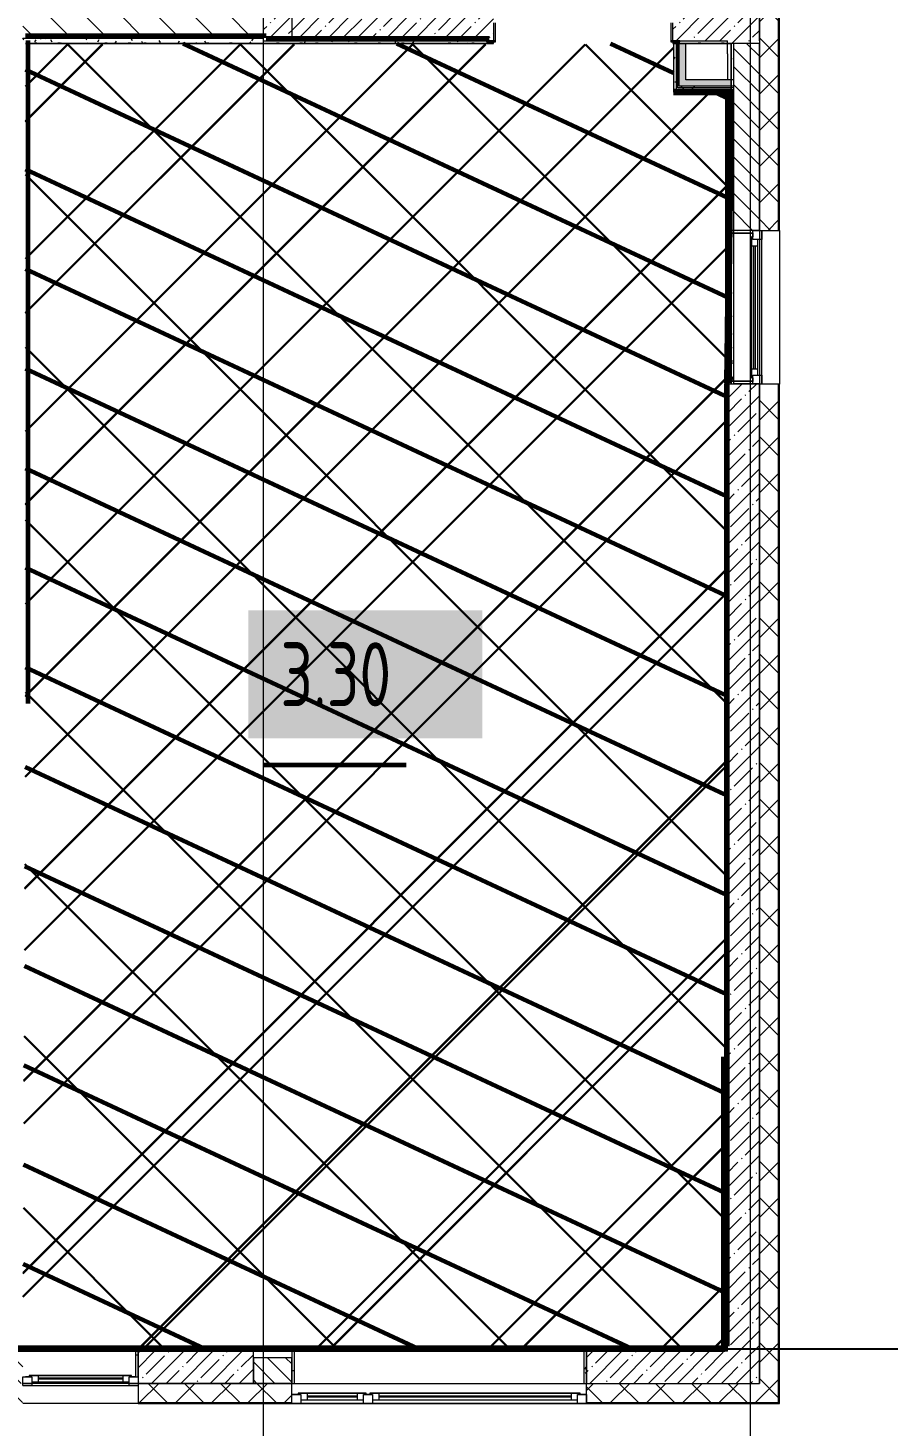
# Model space of a CAD drawing. Header units: millimetres. Extents: x -164500 to 426394, y -51911 to 102118.
# Drawn here: x 408598 to 415312, y -433 to 10480 of the extents above; entities that cross this region are included whole.
import ezdxf

# ---------------------------------------------------------------- set-up
doc = ezdxf.new("R2010")
doc.units = ezdxf.units.MM
for name, color, linetype, lineweight in [('0) шлифовка', 5, 'Continuous', 60), ('1.4) Плинтус ПЛ-4', 6, 'Continuous', 60), ('5.2) Л-1 Линолеум', 100, 'Continuous', 30), ('7.7) Плинтус', 222, 'Continuous', 90), ('A-FLOR', 7, 'Continuous', 9), ('A-GLAZ', 7, 'Continuous', 9), ('A-GLAZ-1', 7, 'Continuous', 5), ('A-WALL', 7, 'Continuous', 5), ('I-WALL', 7, 'Continuous', 5), ('S-COLS', 7, 'Continuous', 9), ('S-COLS-1', 7, 'Continuous', 5), ('Оси', 7, 'Continuous', 9)]:
    doc.layers.add(name, color=color, linetype=linetype, lineweight=lineweight)
for name, color, linetype in [('2) защита вин плитк', 6, 'Continuous'), ('3.1) Наливной пол', 3, 'Continuous'), ('3.2.3) Нал-ой пол 4 вып', 3, 'Continuous')]:
    doc.layers.add(name, color=color, linetype=linetype)
doc.layers.add('A-AREA-PATT-3', color=7, linetype='Continuous', lineweight=5, true_color=0xe6fae8, transparency=1)
for name, color, linetype, lineweight, true_color in [('A-DOOR-FRAM-1', 7, 'Continuous', 5, 0xc0c0c0), ('A-WALL-1', 9, 'Continuous', 5, 0x808080), ('A-WALL-FNSH-1', 9, 'Continuous', 5, 0x808080)]:
    doc.layers.add(name, color=color, linetype=linetype, lineweight=lineweight, true_color=true_color)
doc.styles.add('СПДС', font='ГОСТ тип А.ttf', dxfattribs={"width": 0.9})
pattern_1 = [(135, (289227.4, 1e-08), (-70.71068, -70.71068), [])]
pattern_2 = [(45, (289227.4, 1e-08), (-114.04925, 114.04925), []), (45, (289341.45, 1e-08), (-114.04925, 114.04925), [201.612, -40.322, 6.706, -33.617])]
pattern_3 = [(45, (289227.4, 1e-08), (-141.42136, 141.42136), []), (135, (289227.4, 1e-08), (-141.42136, -141.42136), [])]
pattern_4 = [(0, (289227.4, 1e-08), (243.84, 60.96), [20.117, -162.763, 20.117, -162.763, -975.36]), (0, (289227.4, 1e-08), (243.84, 60.96), [-365.76, 20.117, -345.643, 20.117, -162.763, -426.72]), (0, (289227.4, 1e-08), (243.84, 60.96), [-914.4, 20.117, -101.803, 20.117, -284.683]), (120, (289318.84, 30.48), (-174.71291, 180.691634), [20.117, -162.763, 20.117, -162.763, -975.36]), (120, (289318.84, 30.48), (-174.71291, 180.691634), [-365.76, 20.117, -345.643, 20.117, -162.763, -426.72]), (120, (289318.84, 30.48), (-174.71291, 180.691634), [-914.4, 20.117, -101.803, 20.117, -284.683]), (240, (289349.32, 152.4), (-69.12709, -241.651634), [20.117, -162.763, 20.117, -162.763, -975.36]), (240, (289349.32, 152.4), (-69.12709, -241.651634), [-365.76, 20.117, -345.643, 20.117, -162.763, -426.72]), (240, (289349.32, 152.4), (-69.12709, -241.651634), [-914.4, 20.117, -101.803, 20.117, -284.683])]
pattern_5 = [(45, (289227.4, 1e-08), (-212.132, 212.132), []), (135, (289227.4, 1e-08), (-212.132, -212.132), [])]

# ---------------------------------------------------------------- blocks, each defined once
blk = doc.blocks.new('120_Окно_СКБ_1Ст - 120_Окно_СКБ_1Ст 1200х2500_h_ с форточкой 3-24161067-Объем проектирования 3 этажа')
at = {"layer": 'A-GLAZ'}
for p, q in [((-600, -127), (-600, -57)), ((-600, -57), (-530, -57)), ((-530, -57), (-530, -127)), ((530, -87), (-530, -87)), ((-530, -87), (-530, -127)), ((-480, -137), (-480, -87)), ((480, -137), (480, -87)), ((530, -127), (530, -57)), ((530, -57), (600, -57)), ((530, -127), (530, -87)), ((600, -57), (600, -127)), ((-530, -127), (-600, -127)), ((-530, -127), (-550, -127)), ((-550, -127), (-550, -137)), ((-550, -137), (550, -137)), ((550, -137), (-550, -137)), ((600, -127), (530, -127)), ((550, -127), (530, -127)), ((550, -137), (550, -127))]:
    blk.add_line(p, q, dxfattribs=at)
at = {"layer": 'A-GLAZ-1'}
for p, q in [((600, -57), (-600, -57)), ((-480, -107), (480, -107)), ((-580, -127), (-550, -127)), ((480, -117), (-480, -117)), ((550, -127), (579, -127))]:
    blk.add_line(p, q, dxfattribs=at)
blk = doc.blocks.new('120_Окно_СКБ_2Ст_Фрамуга сверху - 120_Окно_СКБ_2Ст_2300х2500_h_ ДОО-22877115-Объем проектирования 3 этажа')
at = {"layer": 'A-GLAZ'}
for p, q in [((-1150, 13), (-1150, 83)), ((-1150, 83), (-1080, 83)), ((-1080, 13), (-1150, 13)), ((-1080, 13), (-1100, 13)), ((-1100, 13), (-1100, 3)), ((-1100, 3), (540, 3)), ((540, 3), (-1100, 3)), ((-1080, 83), (-1080, 13)), ((520, 53), (-1080, 53)), ((-1080, 53), (-1080, 13)), ((-1030, 3), (-1030, 53)), ((470, 3), (470, 53)), ((520, 13), (520, 83)), ((520, 83), (590, 83)), ((520, 13), (520, 53)), ((590, 13), (520, 13)), ((540, 13), (520, 13)), ((540, 3), (540, 13)), ((590, 13), (570, 13)), ((570, 13), (570, 3)), ((570, 3), (1100, 3)), ((1100, 3), (570, 3)), ((590, 83), (590, 13)), ((1080, 53), (590, 53)), ((590, 53), (590, 13)), ((640, 3), (640, 53)), ((1030, 3), (1030, 53)), ((1080, 13), (1080, 83)), ((1080, 83), (1150, 83)), ((1080, 13), (1080, 53)), ((1150, 13), (1080, 13)), ((1100, 13), (1080, 13)), ((1100, 3), (1100, 13)), ((1150, 83), (1150, 13))]:
    blk.add_line(p, q, dxfattribs=at)
at = {"layer": 'A-GLAZ-1'}
for p, q in [((1150, 83), (-1150, 83)), ((-1150, 13), (-1100, 13)), ((-1080, 83), (1080, 83)), ((-1030, 33), (470, 33)), ((470, 23), (-1030, 23)), ((540, 13), (570, 13)), ((540, 13), (570, 13)), ((640, 33), (1030, 33)), ((1030, 23), (640, 23)), ((1100, 13), (1150, 13))]:
    blk.add_line(p, q, dxfattribs=at)
blk = doc.blocks.new('120_Окно_СКБ_1Ст - 120_Окно_СКБ_1Ст 900х2500_h_ с форточкой-V554-Объем проектирования 3 этажа')
at = {"layer": 'A-GLAZ'}
for p, q in [((-450, -127), (-450, -57)), ((-450, -57), (-380, -57)), ((-380, -57), (-380, -127)), ((380, -87), (-380, -87)), ((-380, -87), (-380, -127)), ((-330, -137), (-330, -87)), ((330, -137), (330, -87)), ((380, -127), (380, -57)), ((380, -57), (450, -57)), ((380, -127), (380, -87)), ((450, -57), (450, -127)), ((-380, -127), (-450, -127)), ((-380, -127), (-400, -127)), ((-400, -127), (-400, -137)), ((-400, -137), (400, -137)), ((400, -137), (-400, -137)), ((450, -127), (380, -127)), ((400, -127), (380, -127)), ((400, -137), (400, -127))]:
    blk.add_line(p, q, dxfattribs=at)
at = {"layer": 'A-GLAZ-1'}
for p, q in [((450, -57), (-450, -57)), ((-330, -107), (330, -107)), ((-430, -127), (-400, -127)), ((330, -117), (-330, -117)), ((400, -127), (430, -127))]:
    blk.add_line(p, q, dxfattribs=at)

msp = doc.modelspace()

# ---------------------------------------------------------------- hatches: boundary and pattern name
at = {"layer": '0) шлифовка', "true_color": 0x2776bb}
h = msp.add_hatch(dxfattribs=at)
h.set_pattern_fill('ANSI31', color=152, scale=222, angle=110)
h.set_pattern_definition([(155, (390048.4, 21129), (-297.882, -638.811), [])])
h.paths.add_polyline_path([(413637.402, 9980.044), (413637.402, 10359), (413632.402, 10359), (408578.402, 10359), (408578.402, 5159), (408557.402, 171), (414036.402, 171), (414036.402, 7701.044), (414057.402, 7701.044), (414057.402, 7721.044), (414057.402, 7722.044), (414070.126, 8879.044), (414057.563, 8879.044), (414057.563, 8900.044), (414078.911, 9980.044)])
at = {"layer": '2) защита вин плитк'}
h = msp.add_hatch(dxfattribs=at)
h.set_pattern_fill('ANSI31', color=256, scale=333)
h.set_pattern_definition([(45, (390048.4, 21122.1), (-747.606, 747.606), [])])
h.paths.add_polyline_path([(413637.402, 9973.099), (413637.402, 10352.054), (413632.402, 10352.054), (408578.402, 10352.054), (408578.402, 5152.054), (408557.402, 164.054), (414036.402, 164.054), (414036.402, 7694.099), (414057.402, 7694.099), (414057.402, 7714.099), (414057.402, 7715.099), (414070.126, 8872.099), (414057.563, 8872.099), (414057.563, 8893.099), (414078.911, 9973.099)])
at = {"layer": '3.2.3) Нал-ой пол 4 вып'}
h = msp.add_hatch(dxfattribs=at)
h.set_pattern_fill('ANSI31', color=256, scale=333)
h.set_pattern_definition([(45, (390048.4, 21129), (-747.606, 747.606), [])])
h.paths.add_polyline_path([(413637.402, 9980.044), (413637.402, 10359), (413632.402, 10359), (408578.402, 10359), (408578.402, 5159), (408557.402, 171), (414036.402, 171), (414036.402, 7701.044), (414057.402, 7701.044), (414057.402, 7721.044), (414057.402, 7722.044), (414070.126, 8879.044), (414057.563, 8879.044), (414057.563, 8900.044), (414078.911, 9980.044)])
at = {"layer": '5.2) Л-1 Линолеум'}
h = msp.add_hatch(dxfattribs=at)
h.set_pattern_fill('ANSI37', color=256, scale=300)
h.set_pattern_definition([(45, (390048.4, 21129), (-673.52, 673.52), []), (135, (390048.4, 21129), (-673.52, -673.52), [])])
h.paths.add_polyline_path([(413637.402, 9973.099), (413637.402, 10352.054), (413632.402, 10352.054), (408578.402, 10352.054), (408578.402, 5152.054), (408557.402, 164.054), (414036.402, 164.054), (414036.402, 7694.099), (414057.402, 7694.099), (414057.402, 7714.099), (414057.402, 7715.099), (414070.126, 8872.099), (414057.563, 8872.099), (414057.563, 8893.099), (414078.911, 9973.099)])
at = {"layer": 'A-AREA-PATT-3'}
msp.add_hatch(color=256, dxfattribs=at).paths.add_polyline_path([(414071.902, 7700.544), (414086.902, 7701.044), (414086.902, 9990.044), (413647.402, 9990.044), (413647.402, 10359.5), (413637.402, 10359.5), (413637.402, 9980.044), (414057.402, 9980.044), (414058.493, 7700.544)])
at = {"layer": 'A-WALL'}
h = msp.add_hatch(dxfattribs=at)
h.set_pattern_fill('FP_24', color=256, style=0, pattern_type=2)
h.set_pattern_definition(pattern_3)
h.paths.add_polyline_path([(414310.232, -250), (414457.402, -250), (414457.402, 7700.044), (414307.402, 7700.044), (414307.402, -250)])
h.paths.add_polyline_path([(414457.402, 8900.044), (414457.402, 10820), (414307.402, 10820), (414307.402, 8900.044)])
h.paths.add_polyline_path([(414307.402, 13120), (414457.402, 13120), (414457.402, 21400), (414307.402, 21400), (414307.402, 13150)])
h = msp.add_hatch(dxfattribs=at)
h.set_pattern_fill('FP_2', color=256, style=0, pattern_type=2)
h.set_pattern_definition(pattern_1)
h.paths.add_polyline_path([(414307.402, 7700.044), (414307.402, 7701.044), (414255.402, 7700.304)])
h.paths.add_polyline_path([(414175.875, 8900.044), (414307.402, 8900.044), (414307.402, 10360), (414107.402, 10360), (414107.402, 8900.044), (414137.59, 8900.044)])
h = msp.add_hatch(dxfattribs=at)
h.set_pattern_fill('FP_2', color=256, style=0, pattern_type=2)
h.set_pattern_definition(pattern_1)
h.paths.add_polyline_path([(394407.402, -100), (395457.402, -100), (395457.402, 100), (394407.402, 100)])
h.paths.add_polyline_path([(399057.402, -100), (399057.402, 100), (398157.402, 100), (398157.402, -100), (398998.402, -100)])
h.paths.add_polyline_path([(399957.402, -100), (400857.402, -100), (400857.402, 100), (399957.402, 100), (399957.402, 21.033)])
h.paths.add_polyline_path([(381157.402, -100), (381957.402, -100), (381957.402, 100), (381157.402, 100), (381157.402, -48)])
h.paths.add_polyline_path([(410657.402, -100), (410657.402, 100), (410357.402, 100), (410357.402, -100)])
h.paths.add_polyline_path([(408513.092, -100), (408557.402, -100), (408557.402, 100), (408057.402, 99.115), (408057.402, -100)])
h.paths.add_polyline_path([(383757.402, -100), (384007.402, -100), (384007.402, 100), (383757.402, 100), (383757.402, -77.098)])
h.paths.add_polyline_path([(386307.402, -100), (387357.402, -100), (387357.402, 100), (386307.402, 100)])
h.paths.add_polyline_path([(390837.402, -100), (390957.402, -100), (390957.402, 100), (390057.402, 100), (390057.402, -100), (390797.402, -100)])
h.paths.add_polyline_path([(405207.402, -100), (406257.402, -100), (406257.402, 100), (405207.402, 100), (405207.402, 2.496)])
h.paths.add_polyline_path([(391857.402, -100), (392107.402, -100), (392107.402, 100), (391857.402, 100), (391857.402, 50)])
h.paths.add_polyline_path([(402657.402, -100), (402907.402, -100), (402907.402, 100), (402657.402, 100), (402657.402, -84.011)])
h = msp.add_hatch(dxfattribs=at)
h.set_pattern_fill('FP_24', color=256, style=0, pattern_type=2)
h.set_pattern_definition(pattern_3)
h.paths.add_polyline_path([(414304.517, -250), (414307.402, -250), (414307.402, -100), (412957.402, -100), (412957.402, -250), (414057.402, -250)])
h.paths.add_polyline_path([(410357.402, -250), (410657.402, -250), (410657.402, -100), (409457.402, -100), (409457.402, -250), (409600.868, -250)])
h.paths.add_polyline_path([(408513.092, -250), (408557.402, -250), (408557.402, -100), (407157.402, -100), (407157.402, -250), (408057.402, -250)])
h.paths.add_polyline_path([(406257.402, -250), (406257.402, -100), (405207.402, -100), (405207.402, -250)])
h.paths.add_polyline_path([(401986.436, -250), (402907.402, -250), (402907.402, -100), (401757.402, -100), (401757.402, -250)])
h.paths.add_polyline_path([(399957.402, -250), (400857.402, -250), (400857.402, -100), (399957.402, -100), (399957.402, -231.462)])
h.paths.add_polyline_path([(396547.556, -250), (397257.402, -250), (397257.402, -100), (396357.402, -100), (396357.402, -250)])
h.paths.add_polyline_path([(398998.402, -250), (399057.402, -250), (399057.402, -100), (398157.402, -100), (398157.402, -250), (398995.052, -250)])
h.paths.add_polyline_path([(395457.402, -250), (395457.402, -100), (394407.402, -100), (394407.402, -250), (394930.002, -250)])
h.paths.add_polyline_path([(390057.402, -250), (392107.402, -250), (392107.402, -100), (390057.402, -100)])
h.paths.add_polyline_path([(386757.572, -250), (387357.402, -250), (387357.402, -100), (386307.402, -100), (386307.402, -250)])
h.paths.add_polyline_path([(388933.124, -250), (389157.402, -250), (389157.402, -100), (388257.402, -100), (388257.402, -250)])
h.paths.add_polyline_path([(378512.548, -250), (380257.402, -250), (380257.402, -100), (378437.402, -100), (378437.402, -250), (378500.875, -250)])
h.paths.add_polyline_path([(381157.402, -250), (381957.402, -250), (381957.402, -100), (381157.402, -100)])
h.paths.add_polyline_path([(384007.402, -250), (384007.402, -100), (382857.402, -100), (382857.402, -250), (383804.802, -250)])
at = {"layer": 'I-WALL'}
h = msp.add_hatch(dxfattribs=at)
h.set_pattern_fill('FP_1', color=256, style=0, pattern_type=2)
h.set_pattern_definition(pattern_2)
h.paths.add_polyline_path([(414107.402, 10360), (414307.402, 10360), (414307.402, 10820), (414057.402, 10820), (414057.402, 10360), (414104.77, 10360)])
h.paths.add_polyline_path([(414057.968, 13120), (414307.402, 13120), (414307.402, 21400), (414057.402, 21400), (414057.402, 13120)])
h = msp.add_hatch(dxfattribs=at)
h.set_pattern_fill('FP_1', color=256, style=0, pattern_type=2)
h.set_pattern_definition(pattern_2)
h.paths.add_polyline_path([(410657.402, 10380), (410657.402, 10825), (410437.402, 10825), (410437.402, 10380)])
h.paths.add_polyline_path([(410437.402, 12225), (410657.402, 12225), (410657.402, 13400), (410437.402, 13400), (410437.402, 12250)])
h.paths.add_polyline_path([(410437.402, 13900), (410657.402, 13900), (410657.402, 18600), (410437.402, 18600), (410437.402, 13920)])
h.paths.add_polyline_path([(410457.402, 19100), (410657.402, 19100), (410657.402, 19110), (410457.402, 19100.909), (410457.402, 19110), (410437.402, 19110), (410437.402, 19100)])
h = msp.add_hatch(dxfattribs=at)
h.set_pattern_fill('FP_23', color=256, style=0, pattern_type=2)
h.set_pattern_definition([(135, (289227.4, 1e-08), (-141.42136, -141.42136), [])])
h.paths.add_polyline_path([(408557.402, 10400), (410437.402, 10400.435), (410437.402, 10600), (408557.402, 10600)])
h.paths.add_polyline_path([(399357.837, 10400), (399457.402, 10400), (399457.402, 10600), (398332.402, 10600), (398332.402, 10400), (399357.402, 10400)])
h.paths.add_polyline_path([(400535.589, 10400), (401157.402, 10400), (401157.402, 10600), (400407.402, 10600), (400407.402, 10400), (400457.402, 10400)])
h.paths.add_polyline_path([(396932.402, 10400), (396932.402, 10600), (396577.402, 10600), (396577.953, 10400), (396908.009, 10400)])
h = msp.add_hatch(dxfattribs=at)
h.set_pattern_fill('FP_1', color=256, style=0, pattern_type=2)
h.set_pattern_definition(pattern_2)
h.paths.add_polyline_path([(414057.402, 10380), (414057.402, 10600), (413632.402, 10600), (413632.402, 10380), (414036.402, 10380)])
h.paths.add_polyline_path([(412232.402, 10380), (412232.402, 10600), (410657.402, 10600), (410657.402, 10380), (412207.402, 10380)])
h = msp.add_hatch(dxfattribs=at)
h.set_pattern_fill('FP_191', color=256, style=0, pattern_type=2)
h.set_pattern_definition(pattern_4)
h.paths.add_polyline_path([(410416.402, 10360), (410417.402, 10360), (410416.402, 10400), (408557.402, 10400), (408557.402, 10380), (408578.402, 10360), (409600.868, 10360)])
h.paths.add_polyline_path([(408557.402, 10360), (408577.402, 10360), (408557.402, 10380)])
h = msp.add_hatch(dxfattribs=at)
h.set_pattern_fill('FP_191', color=256, style=0, pattern_type=2)
h.set_pattern_definition(pattern_4)
h.paths.add_polyline_path([(414036.402, 10360), (414057.402, 10360), (414057.402, 10380), (413687.402, 10378), (413687.402, 10372), (413682.402, 10372), (413682.402, 10360), (413951.972, 10360)])
h.paths.add_polyline_path([(410437.402, 10360), (412232.402, 10360), (412232.402, 10372), (412177.402, 10372), (412177.402, 10380), (410437.402, 10380)])
h.paths.add_polyline_path([(413637.402, 10360), (413637.402, 10372), (413632.402, 10372), (413632.402, 10360)])
h = msp.add_hatch(dxfattribs=at)
h.set_pattern_fill('FP_191', color=256, style=0, pattern_type=2)
h.set_pattern_definition(pattern_4)
h.paths.add_polyline_path([(413653.893, 10000.044), (413657.402, 10000.044), (413657.402, 10372), (413637.402, 10372), (413637.402, 10000.044), (413647.402, 10000.044)])
h = msp.add_hatch(dxfattribs=at)
h.set_pattern_fill('FP_192', color=256, style=0, pattern_type=2)
h.set_pattern_definition(pattern_5)
h.paths.add_polyline_path([(413669.902, 10000.044), (413669.902, 10372), (413657.402, 10372), (413657.402, 10000.044)])
h = msp.add_hatch(dxfattribs=at)
h.set_pattern_fill('FP_192', color=256, style=0, pattern_type=2)
h.set_pattern_definition(pattern_5)
h.paths.add_polyline_path([(413669.902, 10012.544), (413682.402, 10012.544), (413682.402, 10372), (413669.902, 10372), (413669.902, 10075.044)])
for points in [[(413682.402, 10025.044), (413732.402, 10025.044), (413732.402, 10360), (413682.402, 10360), (413682.402, 10276.817)], [(414087.402, 10025.044), (414087.402, 10075.044), (413732.402, 10075.044), (413732.402, 10025.044), (414085.53, 10025.044)]]:
    msp.add_hatch(color=256, dxfattribs=at).paths.add_polyline_path(points)
h = msp.add_hatch(dxfattribs=at)
h.set_pattern_fill('FP_191', color=256, style=0, pattern_type=2)
h.set_pattern_definition(pattern_4)
h.paths.add_polyline_path([(414087.402, 7701.044), (414107.402, 7701.044), (414107.402, 10360), (414087.402, 10360), (414087.402, 7713.79)])
h = msp.add_hatch(dxfattribs=at)
h.set_pattern_fill('FP_191', color=256, style=0, pattern_type=2)
h.set_pattern_definition(pattern_4)
h.paths.add_polyline_path([(414057.402, 9980.044), (414087.402, 9980.933), (414086.902, 10000.044), (413637.402, 10000.044), (413637.402, 9980.044), (414044.243, 9980.044)])
h = msp.add_hatch(dxfattribs=at)
h.set_pattern_fill('FP_192', color=256, style=0, pattern_type=2)
h.set_pattern_definition(pattern_5)
h.paths.add_polyline_path([(414057.402, 10000.044), (414087.402, 10000.044), (414087.402, 10012.544), (413669.902, 10012.544), (413669.902, 10000.044), (414055.208, 10000.044)])
h = msp.add_hatch(dxfattribs=at)
h.set_pattern_fill('FP_192', color=256, style=0, pattern_type=2)
h.set_pattern_definition(pattern_5)
h.paths.add_polyline_path([(414057.402, 10012.544), (414087.402, 10013.211), (414085.53, 10025.044), (413682.402, 10025.044), (413682.402, 10012.544), (414053.837, 10012.544)])
h = msp.add_hatch(dxfattribs=at)
h.set_pattern_fill('FP_191', color=256, style=0, pattern_type=2)
h.set_pattern_definition(pattern_4)
h.paths.add_polyline_path([(414087.402, 8880.044), (414086.902, 8900.044), (414057.563, 8900.044), (414057.563, 8880.044), (414086.902, 8880.044)])
h.paths.add_polyline_path([(414245.402, 8880.044), (414255.402, 8880.044), (414255.402, 8900.044), (414107.402, 8900.044), (414107.402, 8880.044), (414178.069, 8880.044)])
h = msp.add_hatch(dxfattribs=at)
h.set_pattern_fill('FP_191', color=256, style=0, pattern_type=2)
h.set_pattern_definition(pattern_4)
h.paths.add_polyline_path([(414057.402, 160), (414057.402, 7700.044), (414037.402, 7700.044), (414037.402, 170.5), (414056.13, 160.668)])
h.paths.add_polyline_path([(414057.402, 160), (414037.402, 170), (414037.402, 160), (414056.21, 160)])
h = msp.add_hatch(dxfattribs=at)
h.set_pattern_fill('FP_191', color=256, style=0, pattern_type=2)
h.set_pattern_definition(pattern_4)
h.paths.add_polyline_path([(414057.402, 7701.044), (414087.402, 7701.044), (414086.902, 7721.044), (414057.402, 7721.044)])
h.paths.add_polyline_path([(414245.402, 7701.044), (414255.402, 7701.044), (414255.402, 7721.044), (414107.402, 7721.044), (414107.402, 7701.044), (414160.213, 7701.044)])
h = msp.add_hatch(dxfattribs=at)
h.set_pattern_fill('FP_1', color=256, style=0, pattern_type=2)
h.set_pattern_definition(pattern_2)
h.paths.add_polyline_path([(414307.402, -100), (414307.402, 7700.044), (414085.097, 7700.044), (414057.402, 7688.029), (414057.402, -100)])
h.paths.add_polyline_path([(414057.402, 7688.029), (414086.402, 7701.044), (414057.402, 7700.044)])
h = msp.add_hatch(dxfattribs=at)
h.set_pattern_fill('FP_191', color=256, style=0, pattern_type=2)
h.set_pattern_definition(pattern_4)
h.paths.add_polyline_path([(413989.552, 150), (414037.402, 150), (414037.402, 170), (398998.402, 170), (398998.402, 150), (413951.972, 150)])
h = msp.add_hatch(dxfattribs=at)
h.set_pattern_fill('FP_191', color=256, style=0, pattern_type=2)
h.set_pattern_definition(pattern_4)
h.paths.add_polyline_path([(409437.402, -48), (409457.402, -48), (409455.645, 149.839), (409437.402, 149.839), (409437.402, -38)])
h = msp.add_hatch(dxfattribs=at)
h.set_pattern_fill('FP_191', color=256, style=0, pattern_type=2)
h.set_pattern_definition(pattern_4)
h.paths.add_polyline_path([(410677.402, -100), (410677.402, 150), (410657.402, 150), (410657.402, -100)])
h = msp.add_hatch(dxfattribs=at)
h.set_pattern_fill('FP_191', color=256, style=0, pattern_type=2)
h.set_pattern_definition(pattern_4)
h.paths.add_polyline_path([(412957.402, -100), (412955.918, 149.839), (412937.402, 147.826), (412937.402, -100)])
h = msp.add_hatch(dxfattribs=at)
h.set_pattern_fill('FP_1', color=256, style=0, pattern_type=2)
h.set_pattern_definition(pattern_2)
h.paths.add_polyline_path([(414048.768, -100), (414057.402, -100), (414057.07, 150), (412957.402, 150), (412957.402, -100), (414037.402, -100)])
at = {"layer": 'S-COLS-1'}
h = msp.add_hatch(dxfattribs=at)
h.set_pattern_fill('FP_1', color=256, style=0, pattern_type=2)
h.set_pattern_definition(pattern_2)
h.paths.add_polyline_path([(410357.402, -100), (410357.402, 150), (409457.402, 150), (409457.402, -100), (409600.868, -100)])

# ---------------------------------------------------------------- linework, layer by layer
at = {"layer": '0) шлифовка'}
msp.add_lwpolyline([(410436.1, 4727.289), (411551.047, 4727.289)], dxfattribs=at)
at = {"layer": '1.4) Плинтус ПЛ-4'}
for p, q in [((408578.402, 10421), (410458.402, 10421)), ((408598.402, 5207.034), (408598.402, 10381)), ((410458.402, 10401), (412198.402, 10401)), ((414058.402, 191), (414058.402, 10001.044))]:
    msp.add_line(p, q, dxfattribs=at)
for points in [[(409438.316, 171), (410678.402, 171)], [(412934.512, 171), (414037.402, 170)]]:
    msp.add_lwpolyline(points, dxfattribs=at)
at = {"layer": '3.1) Наливной пол'}
msp.add_lwpolyline([(414037.402, 170), (426393.531, 170), (426393.531, -23752.811), (414272.252, -23752.811)], dxfattribs=at)
at = {"layer": '7.7) Плинтус'}
for points in [[(414057.402, 7711.044), (414086.402, 9980.044), (413637.402, 9980.044)], [(398998.402, 494.307), (398998.402, 171), (414036.402, 171), (414036.402, 2448.591)]]:
    msp.add_lwpolyline(points, dxfattribs=at)
at = {"layer": 'A-DOOR-FRAM-1'}
for p, q in [((412232.402, 10520), (412232.402, 10380)), ((412247.402, 10380), (412247.402, 10520)), ((413617.402, 10520), (413617.402, 10380)), ((413632.402, 10380), (413632.402, 10520)), ((412247.402, 10380), (412177.402, 10380)), ((412177.402, 10380), (412177.402, 10372)), ((412177.402, 10372), (412247.402, 10372)), ((412232.402, 10380), (412247.402, 10380)), ((412247.402, 10372), (412247.402, 10380)), ((413617.402, 10380), (413632.402, 10380)), ((413687.402, 10380), (413617.402, 10380)), ((413617.402, 10380), (413617.402, 10372)), ((413617.402, 10372), (413687.402, 10372)), ((413687.402, 10372), (413687.402, 10380))]:
    msp.add_line(p, q, dxfattribs=at)
at = {"layer": 'A-FLOR'}
for p, q in [((414057.402, 10276.817), (414057.402, 10075.044)), ((413657.402, 9980.044), (414057.402, 9980.044)), ((414057.402, 7701.044), (414057.402, 9980.044)), ((414057.402, 150), (414037.402, 150))]:
    msp.add_line(p, q, dxfattribs=at)
at = {"layer": 'A-WALL'}
for p, q in [((414307.402, 10820), (414307.402, 7701.044)), ((414307.402, 10380), (414307.402, 10820)), ((414457.402, 8900.044), (414457.402, 10820)), ((414460.402, 8900.044), (414460.402, 10820)), ((410437.402, 10380), (410437.402, 10770)), ((410437.402, 10380), (412177.402, 10380)), ((413669.902, 10012.544), (413669.902, 10372)), ((413682.402, 10025.044), (413682.402, 10372)), ((413687.402, 10380), (414057.402, 10380)), ((414057.402, 10360), (414057.402, 10380)), ((414307.402, 10360), (414087.402, 10360)), ((414087.402, 7700.044), (414087.402, 10360)), ((414307.402, 8900.044), (414307.402, 10360)), ((414107.402, 10012.544), (413669.902, 10012.544)), ((414107.402, 10025.044), (413682.402, 10025.044)), ((414465.402, 8900.044), (414465.402, 7700.044)), ((414037.402, 170), (414037.402, 7701.044)), ((414107.402, 7701.044), (414107.402, 7700.044)), ((414307.402, 7701.044), (414255.402, 7701.044)), ((414307.402, 7700.044), (414307.402, 7701.044)), ((414457.402, -250), (414457.402, 7700.044)), ((414460.402, -253), (414460.402, 7700.044)), ((410357.402, 100), (410357.402, -100)), ((410357.402, -100), (410657.402, -100)), ((410657.402, -100), (414307.402, -100)), ((409457.402, -258), (408557.402, -258)), ((409457.402, -250), (410657.402, -250)), ((409457.402, -253), (410657.402, -253)), ((412957.402, -258), (410657.402, -258)), ((412957.402, -250), (414457.402, -250)), ((412957.402, -253), (414460.402, -253))]:
    msp.add_line(p, q, dxfattribs=at)
at = {"layer": 'A-WALL-1'}
for p, q in [((410657.402, 10770), (410657.402, 10380)), ((408557.402, 10400), (410437.402, 10400)), ((412232.402, 10360), (412232.402, 10372)), ((413632.402, 10372), (413632.402, 10360)), ((413637.402, 10372), (413637.402, 9980.044)), ((413657.402, 10372), (413657.402, 10000.044)), ((413732.402, 10075.044), (413732.402, 10360)), ((414107.402, 7701.044), (414107.402, 10360)), ((414107.402, 10075.044), (413732.402, 10075.044)), ((413637.402, 9980.044), (414107.402, 9980.044)), ((413657.402, 10000.044), (414107.402, 10000.044)), ((414307.402, 8900.044), (414057.563, 8900.044)), ((414057.563, 8900.044), (414057.563, 8880.044)), ((414057.563, 8880.044), (414255.402, 8880.044)), ((414255.402, 8880.044), (414255.402, 8900.044)), ((414307.402, 8900.044), (414457.402, 8900.044)), ((414037.402, 7701.044), (414107.402, 7701.044)), ((414255.402, 7721.044), (414057.402, 7721.044)), ((414057.402, 7721.044), (414057.402, 7701.044)), ((414057.402, 150), (414057.402, 7701.044)), ((414307.402, 7700.044), (414087.402, 7700.044)), ((414255.402, 7701.044), (414107.402, 7701.044)), ((414255.402, 7701.044), (414255.402, 7721.044)), ((414307.402, 7700.044), (414307.402, -100)), ((414457.402, 7700.044), (414307.402, 7700.044)), ((414307.402, -100), (414307.402, 7700.044)), ((414037.402, 170), (398997.402, 170)), ((398997.402, 150), (414037.402, 150)), ((409457.402, 149.839), (409437.402, 149.839)), ((409437.402, 149.839), (409437.402, -48)), ((409457.402, -48), (409457.402, 149.839)), ((410677.402, 150), (410657.402, 150)), ((410657.402, 150), (410657.402, -100)), ((410677.402, -100), (410677.402, 150)), ((412957.402, 149.839), (412937.402, 149.839)), ((412937.402, 149.839), (412937.402, -100)), ((412957.402, 150), (412957.402, -100)), ((412957.402, -250), (412957.402, 149.839)), ((414037.402, 150), (414037.402, 160)), ((414037.402, 160), (414057.402, 160)), ((410657.402, 100), (410357.402, 100)), ((410657.402, -250), (410657.402, 100)), ((409437.402, -48), (409457.402, -48)), ((410657.402, -100), (409457.402, -100)), ((409457.402, -100), (409457.402, -250)), ((412957.402, -100), (414307.402, -100))]:
    msp.add_line(p, q, dxfattribs=at)
at = {"layer": 'A-WALL-FNSH-1'}
for p, q in [((414465.402, 8900.044), (414465.402, 10820)), ((412232.402, 10360), (408578.402, 10360)), ((408578.402, 10359), (412232.402, 10359)), ((412232.402, 10359), (412232.402, 10360)), ((414087.402, 10360), (413632.402, 10360)), ((413632.402, 10360), (413632.402, 10359)), ((413632.402, 10359), (414086.402, 10359)), ((414086.402, 10359), (414086.402, 7701.044)), ((414057.563, 8880.044), (414057.563, 8879.044)), ((414057.563, 8879.044), (414255.402, 8879.044)), ((414255.402, 8879.044), (414255.402, 8880.044)), ((414457.402, 8900.044), (414465.402, 8900.044)), ((414037.402, 7701.044), (414036.402, 7701.044)), ((414036.402, 7701.044), (414036.402, 171)), ((414255.402, 7722.044), (414057.402, 7722.044)), ((414057.402, 7722.044), (414057.402, 7721.044)), ((414255.402, 7721.044), (414255.402, 7722.044)), ((414465.402, 7700.044), (414457.402, 7700.044)), ((414465.402, -258), (414465.402, 7700.044)), ((414036.402, 171), (398998.402, 171)), ((409437.402, 149.839), (409436.402, 149.839)), ((409436.402, 149.839), (409436.402, -48)), ((410678.402, 150), (410677.402, 150)), ((410678.402, -100), (410678.402, 150)), ((412937.402, 149.839), (412936.402, 149.839)), ((412936.402, 149.839), (412936.402, -100)), ((414036.402, 170), (414036.402, 170.5)), ((414036.402, 170.5), (414037.402, 170.5)), ((409436.402, -48), (409437.402, -48)), ((409457.402, -250), (409457.402, -258)), ((409457.402, -258), (410657.402, -258)), ((410657.402, -258), (410657.402, -250)), ((412957.402, -250), (412957.402, -258)), ((412957.402, -258), (414465.402, -258))]:
    msp.add_line(p, q, dxfattribs=at)
at = {"layer": 'I-WALL'}
for p, q in [((414057.402, 10276.817), (414057.402, 10359)), ((414307.402, 8900.044), (414307.402, 7701.044)), ((409457.402, -100), (408557.402, -100))]:
    msp.add_line(p, q, dxfattribs=at)
at = {"layer": 'S-COLS'}
msp.add_line((410357.402, -100), (410357.402, 100), dxfattribs=at)
at = {"layer": 'S-COLS-1'}
for p, q in [((410357.402, 150), (409457.402, 150)), ((409457.402, 150), (409457.402, -100)), ((410357.402, 100), (410357.402, 150)), ((409457.402, -100), (410357.402, -100))]:
    msp.add_line(p, q, dxfattribs=at)
at = {"layer": 'Оси'}
for points in [[(410437.402, -1906.259), (410437.402, 3093.741), (410437.402, 16915.097), (410437.402, 21915.097)], [(414237.402, -1906.259), (414237.402, 3093.741), (414237.402, 16915.097), (414237.402, 21915.097)]]:
    msp.add_lwpolyline(points, dxfattribs=at)

# ---------------------------------------------------------------- block references
at = {"layer": 'A-GLAZ', "color": 3}
for name, p, rotation in [('120_Окно_СКБ_1Ст - 120_Окно_СКБ_1Ст 1200х2500_h_ с форточкой 3-24161067-Объем проектирования 3 этажа', (414382.402, 8300.044), 269.9999999999999), ('120_Окно_СКБ_1Ст - 120_Окно_СКБ_1Ст 900х2500_h_ с форточкой-V554-Объем проектирования 3 этажа', (409007.402, -175), 180), ('120_Окно_СКБ_2Ст_Фрамуга сверху - 120_Окно_СКБ_2Ст_2300х2500_h_ ДОО-22877115-Объем проектирования 3 этажа', (411807.402, -175), 180)]:
    msp.add_blockref(name, p, dxfattribs=dict(at, rotation=rotation))

# ---------------------------------------------------------------- texts
at = {"insert": (410568.147, 5684.573), "char_height": 500, "width": 1327.5945, "attachment_point": 1, "style": 'СПДС', "bg_fill": 1, "box_fill_scale": 1.5, "bg_fill_color": 7, "bg_fill_true_color": 16777215, "bg_fill_transparency": 0}
msp.add_mtext('3.30', dxfattribs=at)

doc.saveas('drawing.dxf')
